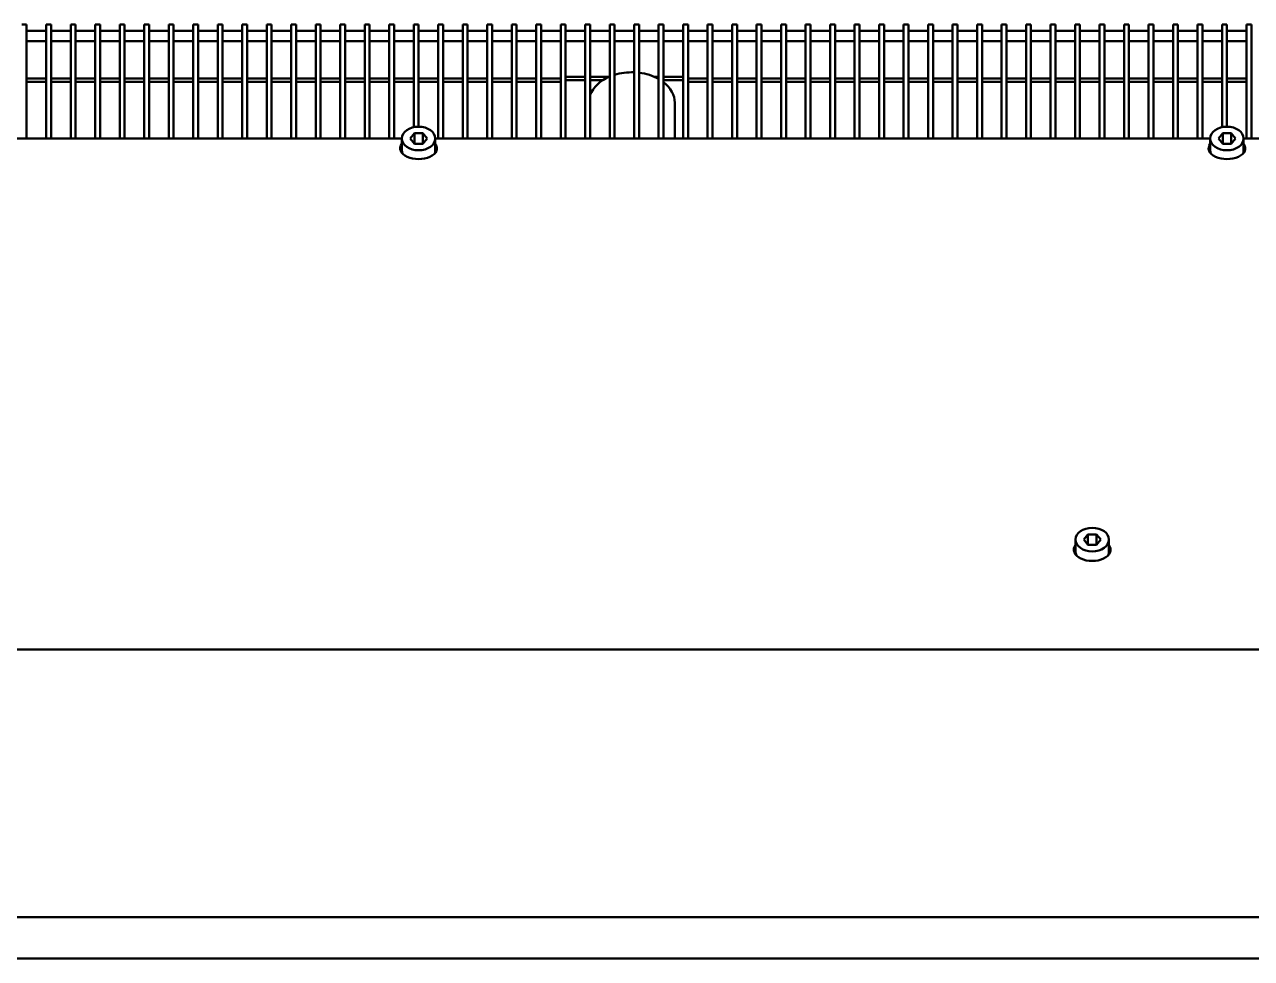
# Model space of a CAD drawing. Header units: millimetres. Extents: x 100 to 5488, y 100 to 4218.
# Drawn here: x 4132.9 to 4383.3, y 3326.5 to 3517 of the extents above; entities that cross this region are included whole.
import ezdxf

# ---------------------------------------------------------------- set-up
doc = ezdxf.new("R2010")
doc.units = ezdxf.units.MM
doc.header["$LTSCALE"] = 20
doc.layers.add('Visible (ANSI)', color=7, linetype='Continuous', lineweight=50)

msp = doc.modelspace()

# ---------------------------------------------------------------- linework, layer by layer
at = {"layer": 'Visible (ANSI)'}
for p, q in [((4133.32, 3516.978), (4132.32, 3516.978)), ((4133.32, 3516.978), (4133.32, 3515.712)), ((4137.32, 3515.712), (4137.32, 3516.978)), ((4138.32, 3516.978), (4137.32, 3516.978)), ((4138.32, 3516.978), (4138.32, 3515.712)), ((4142.32, 3515.712), (4142.32, 3516.978)), ((4143.32, 3516.978), (4142.32, 3516.978)), ((4143.32, 3516.978), (4143.32, 3515.712)), ((4147.32, 3515.712), (4147.32, 3516.978)), ((4148.32, 3516.978), (4147.32, 3516.978)), ((4148.32, 3516.978), (4148.32, 3515.712)), ((4152.32, 3515.712), (4152.32, 3516.978)), ((4153.32, 3516.978), (4152.32, 3516.978)), ((4153.32, 3516.978), (4153.32, 3515.712)), ((4157.32, 3515.712), (4157.32, 3516.978)), ((4158.32, 3516.978), (4157.32, 3516.978)), ((4158.32, 3516.978), (4158.32, 3515.712)), ((4162.32, 3515.712), (4162.32, 3516.978)), ((4163.32, 3516.978), (4162.32, 3516.978)), ((4163.32, 3516.978), (4163.32, 3515.712)), ((4167.32, 3515.712), (4167.32, 3516.978)), ((4168.32, 3516.978), (4167.32, 3516.978)), ((4168.32, 3516.978), (4168.32, 3515.712)), ((4172.32, 3515.712), (4172.32, 3516.978)), ((4173.32, 3516.978), (4172.32, 3516.978)), ((4173.32, 3516.978), (4173.32, 3515.712)), ((4177.32, 3515.712), (4177.32, 3516.978)), ((4178.32, 3516.978), (4177.32, 3516.978)), ((4178.32, 3516.978), (4178.32, 3515.712)), ((4182.32, 3515.712), (4182.32, 3516.978)), ((4183.32, 3516.978), (4182.32, 3516.978)), ((4183.32, 3516.978), (4183.32, 3515.712)), ((4187.32, 3515.712), (4187.32, 3516.978)), ((4188.32, 3516.978), (4187.32, 3516.978)), ((4188.32, 3516.978), (4188.32, 3515.712)), ((4192.32, 3515.712), (4192.32, 3516.978)), ((4193.32, 3516.978), (4192.32, 3516.978)), ((4193.32, 3516.978), (4193.32, 3515.712)), ((4197.32, 3515.712), (4197.32, 3516.978)), ((4198.32, 3516.978), (4197.32, 3516.978)), ((4198.32, 3516.978), (4198.32, 3515.712)), ((4202.32, 3515.712), (4202.32, 3516.978)), ((4203.32, 3516.978), (4202.32, 3516.978)), ((4203.32, 3516.978), (4203.32, 3515.712)), ((4207.32, 3515.712), (4207.32, 3516.978)), ((4208.32, 3516.978), (4207.32, 3516.978)), ((4208.32, 3516.978), (4208.32, 3515.712)), ((4212.32, 3515.712), (4212.32, 3516.978)), ((4213.32, 3516.978), (4212.32, 3516.978)), ((4213.32, 3516.978), (4213.32, 3515.712)), ((4217.32, 3515.712), (4217.32, 3516.978)), ((4218.32, 3516.978), (4217.32, 3516.978)), ((4218.32, 3516.978), (4218.32, 3515.712)), ((4222.32, 3515.712), (4222.32, 3516.978)), ((4223.32, 3516.978), (4222.32, 3516.978)), ((4223.32, 3516.978), (4223.32, 3515.712)), ((4227.32, 3515.712), (4227.32, 3516.978)), ((4228.32, 3516.978), (4227.32, 3516.978)), ((4228.32, 3516.978), (4228.32, 3515.712)), ((4232.32, 3515.712), (4232.32, 3516.978)), ((4233.32, 3516.978), (4232.32, 3516.978)), ((4233.32, 3516.978), (4233.32, 3515.712)), ((4237.32, 3515.712), (4237.32, 3516.978)), ((4238.32, 3516.978), (4237.32, 3516.978)), ((4238.32, 3516.978), (4238.32, 3515.712)), ((4242.32, 3515.712), (4242.32, 3516.978)), ((4243.32, 3516.978), (4242.32, 3516.978)), ((4243.32, 3516.978), (4243.32, 3515.712)), ((4247.32, 3515.712), (4247.32, 3516.978)), ((4248.32, 3516.978), (4247.32, 3516.978)), ((4248.32, 3516.978), (4248.32, 3515.712)), ((4252.32, 3515.712), (4252.32, 3516.978)), ((4253.32, 3516.978), (4252.32, 3516.978)), ((4253.32, 3516.978), (4253.32, 3515.712)), ((4257.32, 3515.712), (4257.32, 3516.978)), ((4258.32, 3516.978), (4257.32, 3516.978)), ((4258.32, 3516.978), (4258.32, 3515.712)), ((4262.32, 3515.712), (4262.32, 3516.978)), ((4263.32, 3516.978), (4262.32, 3516.978)), ((4263.32, 3516.978), (4263.32, 3515.712)), ((4267.32, 3515.712), (4267.32, 3516.978)), ((4268.32, 3516.978), (4267.32, 3516.978)), ((4268.32, 3516.978), (4268.32, 3515.712)), ((4272.32, 3515.712), (4272.32, 3516.978)), ((4273.32, 3516.978), (4272.32, 3516.978)), ((4273.32, 3516.978), (4273.32, 3515.712)), ((4277.32, 3515.712), (4277.32, 3516.978)), ((4278.32, 3516.978), (4277.32, 3516.978)), ((4278.32, 3516.978), (4278.32, 3515.712)), ((4282.32, 3515.712), (4282.32, 3516.978)), ((4283.32, 3516.978), (4282.32, 3516.978)), ((4283.32, 3516.978), (4283.32, 3515.712)), ((4287.32, 3515.712), (4287.32, 3516.978)), ((4288.32, 3516.978), (4287.32, 3516.978)), ((4288.32, 3516.978), (4288.32, 3515.712)), ((4292.32, 3515.712), (4292.32, 3516.978)), ((4293.32, 3516.978), (4292.32, 3516.978)), ((4293.32, 3516.978), (4293.32, 3515.712)), ((4297.32, 3515.712), (4297.32, 3516.978)), ((4298.32, 3516.978), (4297.32, 3516.978)), ((4298.32, 3516.978), (4298.32, 3515.712)), ((4302.32, 3515.712), (4302.32, 3516.978)), ((4303.32, 3516.978), (4302.32, 3516.978)), ((4303.32, 3516.978), (4303.32, 3515.712)), ((4307.32, 3515.712), (4307.32, 3516.978)), ((4308.32, 3516.978), (4307.32, 3516.978)), ((4308.32, 3516.978), (4308.32, 3515.712)), ((4312.32, 3515.712), (4312.32, 3516.978)), ((4313.32, 3516.978), (4312.32, 3516.978)), ((4313.32, 3516.978), (4313.32, 3515.712)), ((4317.32, 3515.712), (4317.32, 3516.978)), ((4318.32, 3516.978), (4317.32, 3516.978)), ((4318.32, 3516.978), (4318.32, 3515.712)), ((4322.32, 3515.712), (4322.32, 3516.978)), ((4323.32, 3516.978), (4322.32, 3516.978)), ((4323.32, 3516.978), (4323.32, 3515.712)), ((4327.32, 3515.712), (4327.32, 3516.978)), ((4328.32, 3516.978), (4327.32, 3516.978)), ((4328.32, 3516.978), (4328.32, 3515.712)), ((4332.32, 3515.712), (4332.32, 3516.978)), ((4333.32, 3516.978), (4332.32, 3516.978)), ((4333.32, 3516.978), (4333.32, 3515.712)), ((4337.32, 3515.712), (4337.32, 3516.978)), ((4338.32, 3516.978), (4337.32, 3516.978)), ((4338.32, 3516.978), (4338.32, 3515.712)), ((4342.32, 3515.712), (4342.32, 3516.978)), ((4343.32, 3516.978), (4342.32, 3516.978)), ((4343.32, 3516.978), (4343.32, 3515.712)), ((4347.32, 3515.712), (4347.32, 3516.978)), ((4348.32, 3516.978), (4347.32, 3516.978)), ((4348.32, 3516.978), (4348.32, 3515.712)), ((4352.32, 3515.712), (4352.32, 3516.978)), ((4353.32, 3516.978), (4352.32, 3516.978)), ((4353.32, 3516.978), (4353.32, 3515.712)), ((4357.32, 3515.712), (4357.32, 3516.978)), ((4358.32, 3516.978), (4357.32, 3516.978)), ((4358.32, 3516.978), (4358.32, 3515.712)), ((4362.32, 3515.712), (4362.32, 3516.978)), ((4363.32, 3516.978), (4362.32, 3516.978)), ((4363.32, 3516.978), (4363.32, 3515.712)), ((4367.32, 3515.712), (4367.32, 3516.978)), ((4368.32, 3516.978), (4367.32, 3516.978)), ((4368.32, 3516.978), (4368.32, 3515.712)), ((4372.32, 3515.712), (4372.32, 3516.978)), ((4373.32, 3516.978), (4372.32, 3516.978)), ((4373.32, 3516.978), (4373.32, 3515.712)), ((4377.32, 3515.712), (4377.32, 3516.978)), ((4378.32, 3516.978), (4377.32, 3516.978)), ((4378.32, 3516.978), (4378.32, 3515.712)), ((4382.32, 3515.712), (4382.32, 3516.978)), ((4383.32, 3516.978), (4382.32, 3516.978)), ((4383.32, 3516.978), (4383.32, 3515.712)), ((4133.32, 3494.015), (4133.32, 3515.712)), ((4137.32, 3515.693), (4133.32, 3515.693)), ((4133.32, 3513.596), (4137.32, 3513.596)), ((4137.32, 3515.712), (4137.32, 3494.015)), ((4138.32, 3494.015), (4138.32, 3515.712)), ((4142.32, 3515.693), (4138.32, 3515.693)), ((4138.32, 3513.596), (4142.32, 3513.596)), ((4142.32, 3515.712), (4142.32, 3494.015)), ((4143.32, 3494.015), (4143.32, 3515.712)), ((4147.32, 3515.693), (4143.32, 3515.693)), ((4143.32, 3513.596), (4147.32, 3513.596)), ((4147.32, 3515.712), (4147.32, 3494.015)), ((4148.32, 3494.015), (4148.32, 3515.712)), ((4152.32, 3515.693), (4148.32, 3515.693)), ((4148.32, 3513.596), (4152.32, 3513.596)), ((4152.32, 3515.712), (4152.32, 3494.015)), ((4153.32, 3494.015), (4153.32, 3515.712)), ((4157.32, 3515.693), (4153.32, 3515.693)), ((4153.32, 3513.596), (4157.32, 3513.596)), ((4157.32, 3515.712), (4157.32, 3494.015)), ((4158.32, 3494.015), (4158.32, 3515.712)), ((4162.32, 3515.693), (4158.32, 3515.693)), ((4158.32, 3513.596), (4162.32, 3513.596)), ((4162.32, 3515.712), (4162.32, 3494.015)), ((4163.32, 3494.015), (4163.32, 3515.712)), ((4167.32, 3515.693), (4163.32, 3515.693)), ((4163.32, 3513.596), (4167.32, 3513.596)), ((4167.32, 3515.712), (4167.32, 3494.015)), ((4168.32, 3494.015), (4168.32, 3515.712)), ((4172.32, 3515.693), (4168.32, 3515.693)), ((4168.32, 3513.596), (4172.32, 3513.596)), ((4172.32, 3515.712), (4172.32, 3494.015)), ((4173.32, 3494.015), (4173.32, 3515.712)), ((4177.32, 3515.693), (4173.32, 3515.693)), ((4173.32, 3513.596), (4177.32, 3513.596)), ((4177.32, 3515.712), (4177.32, 3494.015)), ((4178.32, 3494.015), (4178.32, 3515.712)), ((4182.32, 3515.693), (4178.32, 3515.693)), ((4178.32, 3513.596), (4182.32, 3513.596)), ((4182.32, 3515.712), (4182.32, 3494.015)), ((4183.32, 3494.015), (4183.32, 3515.712)), ((4187.32, 3515.693), (4183.32, 3515.693)), ((4183.32, 3513.596), (4187.32, 3513.596)), ((4187.32, 3515.712), (4187.32, 3494.015)), ((4188.32, 3494.015), (4188.32, 3515.712)), ((4192.32, 3515.693), (4188.32, 3515.693)), ((4188.32, 3513.596), (4192.32, 3513.596)), ((4192.32, 3515.712), (4192.32, 3494.015)), ((4193.32, 3494.015), (4193.32, 3515.712)), ((4197.32, 3515.693), (4193.32, 3515.693)), ((4193.32, 3513.596), (4197.32, 3513.596)), ((4197.32, 3515.712), (4197.32, 3494.015)), ((4198.32, 3494.015), (4198.32, 3515.712)), ((4202.32, 3515.693), (4198.32, 3515.693)), ((4198.32, 3513.596), (4202.32, 3513.596)), ((4202.32, 3515.712), (4202.32, 3494.015)), ((4203.32, 3494.015), (4203.32, 3515.712)), ((4207.32, 3515.693), (4203.32, 3515.693)), ((4203.32, 3513.596), (4207.32, 3513.596)), ((4207.32, 3515.712), (4207.32, 3494.015)), ((4208.32, 3494.015), (4208.32, 3515.712)), ((4212.32, 3515.693), (4208.32, 3515.693)), ((4208.32, 3513.596), (4212.32, 3513.596)), ((4212.32, 3515.712), (4212.32, 3496.035)), ((4213.32, 3496.141), (4213.32, 3515.712)), ((4217.32, 3515.693), (4213.32, 3515.693)), ((4213.32, 3513.596), (4217.32, 3513.596)), ((4217.32, 3515.712), (4217.32, 3494.015)), ((4218.32, 3494.015), (4218.32, 3515.712)), ((4222.32, 3515.693), (4218.32, 3515.693)), ((4218.32, 3513.596), (4222.32, 3513.596)), ((4222.32, 3515.712), (4222.32, 3494.015)), ((4223.32, 3494.015), (4223.32, 3515.712)), ((4227.32, 3515.693), (4223.32, 3515.693)), ((4223.32, 3513.596), (4227.32, 3513.596)), ((4227.32, 3515.712), (4227.32, 3494.015)), ((4228.32, 3494.015), (4228.32, 3515.712)), ((4232.32, 3515.693), (4228.32, 3515.693)), ((4228.32, 3513.596), (4232.32, 3513.596)), ((4232.32, 3515.712), (4232.32, 3494.015)), ((4233.32, 3494.015), (4233.32, 3515.712)), ((4237.32, 3515.693), (4233.32, 3515.693)), ((4233.32, 3513.596), (4237.32, 3513.596)), ((4237.32, 3515.712), (4237.32, 3494.015)), ((4238.32, 3494.015), (4238.32, 3515.712)), ((4242.32, 3515.693), (4238.32, 3515.693)), ((4238.32, 3513.596), (4242.32, 3513.596)), ((4242.32, 3515.712), (4242.32, 3494.015)), ((4243.32, 3494.015), (4243.32, 3515.712)), ((4247.32, 3515.693), (4243.32, 3515.693)), ((4243.32, 3513.596), (4247.32, 3513.596)), ((4247.32, 3515.712), (4247.32, 3494.015)), ((4248.32, 3494.015), (4248.32, 3515.712)), ((4252.32, 3515.693), (4248.32, 3515.693)), ((4248.32, 3513.596), (4252.32, 3513.596)), ((4252.32, 3515.712), (4252.32, 3494.015)), ((4253.32, 3494.015), (4253.32, 3515.712)), ((4257.32, 3515.693), (4253.32, 3515.693)), ((4253.32, 3513.596), (4257.32, 3513.596)), ((4257.32, 3515.712), (4257.32, 3494.015)), ((4258.32, 3494.015), (4258.32, 3515.712)), ((4262.32, 3515.693), (4258.32, 3515.693)), ((4258.32, 3513.596), (4262.32, 3513.596)), ((4262.32, 3515.712), (4262.32, 3494.015)), ((4263.32, 3494.015), (4263.32, 3515.712)), ((4267.32, 3515.693), (4263.32, 3515.693)), ((4263.32, 3513.596), (4267.32, 3513.596)), ((4267.32, 3515.712), (4267.32, 3494.015)), ((4268.32, 3494.015), (4268.32, 3515.712)), ((4272.32, 3515.693), (4268.32, 3515.693)), ((4268.32, 3513.596), (4272.32, 3513.596)), ((4272.32, 3515.712), (4272.32, 3494.015)), ((4273.32, 3494.015), (4273.32, 3515.712)), ((4277.32, 3515.693), (4273.32, 3515.693)), ((4273.32, 3513.596), (4277.32, 3513.596)), ((4277.32, 3515.712), (4277.32, 3494.015)), ((4278.32, 3494.015), (4278.32, 3515.712)), ((4282.32, 3515.693), (4278.32, 3515.693)), ((4278.32, 3513.596), (4282.32, 3513.596)), ((4282.32, 3515.712), (4282.32, 3494.015)), ((4283.32, 3494.015), (4283.32, 3515.712)), ((4287.32, 3515.693), (4283.32, 3515.693)), ((4283.32, 3513.596), (4287.32, 3513.596)), ((4287.32, 3515.712), (4287.32, 3494.015)), ((4288.32, 3494.015), (4288.32, 3515.712)), ((4292.32, 3515.693), (4288.32, 3515.693)), ((4288.32, 3513.596), (4292.32, 3513.596)), ((4292.32, 3515.712), (4292.32, 3494.015)), ((4293.32, 3494.015), (4293.32, 3515.712)), ((4297.32, 3515.693), (4293.32, 3515.693)), ((4293.32, 3513.596), (4297.32, 3513.596)), ((4297.32, 3515.712), (4297.32, 3494.015)), ((4298.32, 3494.015), (4298.32, 3515.712)), ((4302.32, 3515.693), (4298.32, 3515.693)), ((4298.32, 3513.596), (4302.32, 3513.596)), ((4302.32, 3515.712), (4302.32, 3494.015)), ((4303.32, 3494.015), (4303.32, 3515.712)), ((4307.32, 3515.693), (4303.32, 3515.693)), ((4303.32, 3513.596), (4307.32, 3513.596)), ((4307.32, 3515.712), (4307.32, 3494.015)), ((4308.32, 3494.015), (4308.32, 3515.712)), ((4312.32, 3515.693), (4308.32, 3515.693)), ((4308.32, 3513.596), (4312.32, 3513.596)), ((4312.32, 3515.712), (4312.32, 3494.015)), ((4313.32, 3494.015), (4313.32, 3515.712)), ((4317.32, 3515.693), (4313.32, 3515.693)), ((4313.32, 3513.596), (4317.32, 3513.596)), ((4317.32, 3515.712), (4317.32, 3494.015)), ((4318.32, 3494.015), (4318.32, 3515.712)), ((4322.32, 3515.693), (4318.32, 3515.693)), ((4318.32, 3513.596), (4322.32, 3513.596)), ((4322.32, 3515.712), (4322.32, 3494.015)), ((4323.32, 3494.015), (4323.32, 3515.712)), ((4327.32, 3515.693), (4323.32, 3515.693)), ((4323.32, 3513.596), (4327.32, 3513.596)), ((4327.32, 3515.712), (4327.32, 3494.015)), ((4328.32, 3494.015), (4328.32, 3515.712)), ((4332.32, 3515.693), (4328.32, 3515.693)), ((4328.32, 3513.596), (4332.32, 3513.596)), ((4332.32, 3515.712), (4332.32, 3494.015)), ((4333.32, 3494.015), (4333.32, 3515.712)), ((4337.32, 3515.693), (4333.32, 3515.693)), ((4333.32, 3513.596), (4337.32, 3513.596)), ((4337.32, 3515.712), (4337.32, 3494.015)), ((4338.32, 3494.015), (4338.32, 3515.712)), ((4342.32, 3515.693), (4338.32, 3515.693)), ((4338.32, 3513.596), (4342.32, 3513.596)), ((4342.32, 3515.712), (4342.32, 3494.015)), ((4343.32, 3494.015), (4343.32, 3515.712)), ((4347.32, 3515.693), (4343.32, 3515.693)), ((4343.32, 3513.596), (4347.32, 3513.596)), ((4347.32, 3515.712), (4347.32, 3494.015)), ((4348.32, 3494.015), (4348.32, 3515.712)), ((4352.32, 3515.693), (4348.32, 3515.693)), ((4348.32, 3513.596), (4352.32, 3513.596)), ((4352.32, 3515.712), (4352.32, 3494.015)), ((4353.32, 3494.015), (4353.32, 3515.712)), ((4357.32, 3515.693), (4353.32, 3515.693)), ((4353.32, 3513.596), (4357.32, 3513.596)), ((4357.32, 3515.712), (4357.32, 3494.015)), ((4358.32, 3494.015), (4358.32, 3515.712)), ((4362.32, 3515.693), (4358.32, 3515.693)), ((4358.32, 3513.596), (4362.32, 3513.596)), ((4362.32, 3515.712), (4362.32, 3494.015)), ((4363.32, 3494.015), (4363.32, 3515.712)), ((4367.32, 3515.693), (4363.32, 3515.693)), ((4363.32, 3513.596), (4367.32, 3513.596)), ((4367.32, 3515.712), (4367.32, 3494.015)), ((4368.32, 3494.015), (4368.32, 3515.712)), ((4372.32, 3515.693), (4368.32, 3515.693)), ((4368.32, 3513.596), (4372.32, 3513.596)), ((4372.32, 3515.712), (4372.32, 3494.015)), ((4373.32, 3494.015), (4373.32, 3515.712)), ((4377.32, 3515.693), (4373.32, 3515.693)), ((4373.32, 3513.596), (4377.32, 3513.596)), ((4377.32, 3515.712), (4377.32, 3496.035)), ((4378.32, 3496.141), (4378.32, 3515.712)), ((4382.32, 3515.693), (4378.32, 3515.693)), ((4378.32, 3513.596), (4382.32, 3513.596)), ((4382.32, 3515.712), (4382.32, 3494.015)), ((4383.32, 3494.015), (4383.32, 3515.712)), ((4247.32, 3506.324), (4243.32, 3506.324)), ((4252.216, 3506.324), (4248.32, 3506.324)), ((4262.32, 3506.324), (4261.423, 3506.324)), ((4267.32, 3506.324), (4263.32, 3506.324)), ((4137.32, 3505.97), (4133.32, 3505.97)), ((4137.32, 3505.263), (4133.32, 3505.263)), ((4142.32, 3505.97), (4138.32, 3505.97)), ((4142.32, 3505.263), (4138.32, 3505.263)), ((4147.32, 3505.97), (4143.32, 3505.97)), ((4147.32, 3505.263), (4143.32, 3505.263)), ((4152.32, 3505.97), (4148.32, 3505.97)), ((4152.32, 3505.263), (4148.32, 3505.263)), ((4157.32, 3505.97), (4153.32, 3505.97)), ((4157.32, 3505.263), (4153.32, 3505.263)), ((4162.32, 3505.97), (4158.32, 3505.97)), ((4162.32, 3505.263), (4158.32, 3505.263)), ((4167.32, 3505.97), (4163.32, 3505.97)), ((4167.32, 3505.263), (4163.32, 3505.263)), ((4172.32, 3505.97), (4168.32, 3505.97)), ((4172.32, 3505.263), (4168.32, 3505.263)), ((4177.32, 3505.97), (4173.32, 3505.97)), ((4177.32, 3505.263), (4173.32, 3505.263)), ((4182.32, 3505.97), (4178.32, 3505.97)), ((4182.32, 3505.263), (4178.32, 3505.263)), ((4187.32, 3505.97), (4183.32, 3505.97)), ((4187.32, 3505.263), (4183.32, 3505.263)), ((4192.32, 3505.97), (4188.32, 3505.97)), ((4192.32, 3505.263), (4188.32, 3505.263)), ((4197.32, 3505.97), (4193.32, 3505.97)), ((4197.32, 3505.263), (4193.32, 3505.263)), ((4202.32, 3505.97), (4198.32, 3505.97)), ((4202.32, 3505.263), (4198.32, 3505.263)), ((4207.32, 3505.97), (4203.32, 3505.97)), ((4207.32, 3505.263), (4203.32, 3505.263)), ((4212.32, 3505.97), (4208.32, 3505.97)), ((4212.32, 3505.263), (4208.32, 3505.263)), ((4217.32, 3505.97), (4213.32, 3505.97)), ((4217.32, 3505.263), (4213.32, 3505.263)), ((4222.32, 3505.97), (4218.32, 3505.97)), ((4222.32, 3505.263), (4218.32, 3505.263)), ((4227.32, 3505.97), (4223.32, 3505.97)), ((4227.32, 3505.263), (4223.32, 3505.263)), ((4232.32, 3505.97), (4228.32, 3505.97)), ((4232.32, 3505.263), (4228.32, 3505.263)), ((4237.32, 3505.97), (4233.32, 3505.97)), ((4237.32, 3505.263), (4233.32, 3505.263)), ((4242.32, 3505.97), (4238.32, 3505.97)), ((4242.32, 3505.263), (4238.32, 3505.263)), ((4247.32, 3505.617), (4243.32, 3505.617)), ((4250.888, 3505.617), (4248.32, 3505.617)), ((4267.32, 3505.617), (4263.32, 3505.617)), ((4272.32, 3505.97), (4268.32, 3505.97)), ((4272.32, 3505.263), (4268.32, 3505.263)), ((4277.32, 3505.97), (4273.32, 3505.97)), ((4277.32, 3505.263), (4273.32, 3505.263)), ((4282.32, 3505.97), (4278.32, 3505.97)), ((4282.32, 3505.263), (4278.32, 3505.263)), ((4287.32, 3505.97), (4283.32, 3505.97)), ((4287.32, 3505.263), (4283.32, 3505.263)), ((4292.32, 3505.97), (4288.32, 3505.97)), ((4292.32, 3505.263), (4288.32, 3505.263)), ((4297.32, 3505.97), (4293.32, 3505.97)), ((4297.32, 3505.263), (4293.32, 3505.263)), ((4302.32, 3505.97), (4298.32, 3505.97)), ((4302.32, 3505.263), (4298.32, 3505.263)), ((4307.32, 3505.97), (4303.32, 3505.97)), ((4307.32, 3505.263), (4303.32, 3505.263)), ((4312.32, 3505.97), (4308.32, 3505.97)), ((4312.32, 3505.263), (4308.32, 3505.263)), ((4317.32, 3505.97), (4313.32, 3505.97)), ((4317.32, 3505.263), (4313.32, 3505.263)), ((4322.32, 3505.97), (4318.32, 3505.97)), ((4322.32, 3505.263), (4318.32, 3505.263)), ((4327.32, 3505.97), (4323.32, 3505.97)), ((4327.32, 3505.263), (4323.32, 3505.263)), ((4332.32, 3505.97), (4328.32, 3505.97)), ((4332.32, 3505.263), (4328.32, 3505.263)), ((4337.32, 3505.97), (4333.32, 3505.97)), ((4337.32, 3505.263), (4333.32, 3505.263)), ((4342.32, 3505.97), (4338.32, 3505.97)), ((4342.32, 3505.263), (4338.32, 3505.263)), ((4347.32, 3505.97), (4343.32, 3505.97)), ((4347.32, 3505.263), (4343.32, 3505.263)), ((4352.32, 3505.97), (4348.32, 3505.97)), ((4352.32, 3505.263), (4348.32, 3505.263)), ((4357.32, 3505.97), (4353.32, 3505.97)), ((4357.32, 3505.263), (4353.32, 3505.263)), ((4362.32, 3505.97), (4358.32, 3505.97)), ((4362.32, 3505.263), (4358.32, 3505.263)), ((4367.32, 3505.97), (4363.32, 3505.97)), ((4367.32, 3505.263), (4363.32, 3505.263)), ((4372.32, 3505.97), (4368.32, 3505.97)), ((4372.32, 3505.263), (4368.32, 3505.263)), ((4377.32, 3505.97), (4373.32, 3505.97)), ((4377.32, 3505.263), (4373.32, 3505.263)), ((4382.32, 3505.97), (4378.32, 3505.97)), ((4382.32, 3505.263), (4378.32, 3505.263)), ((4265.62, 3493.748), (4265.62, 3501.02)), ((4209.92, 3493.748), (4051.72, 3493.748)), ((4133.32, 3494.015), (4133.32, 3493.748)), ((4137.32, 3493.748), (4137.32, 3494.015)), ((4138.32, 3494.015), (4138.32, 3493.748)), ((4142.32, 3493.748), (4142.32, 3494.015)), ((4143.32, 3494.015), (4143.32, 3493.748)), ((4147.32, 3493.748), (4147.32, 3494.015)), ((4148.32, 3494.015), (4148.32, 3493.748)), ((4152.32, 3493.748), (4152.32, 3494.015)), ((4153.32, 3494.015), (4153.32, 3493.748)), ((4157.32, 3493.748), (4157.32, 3494.015)), ((4158.32, 3494.015), (4158.32, 3493.748)), ((4162.32, 3493.748), (4162.32, 3494.015)), ((4163.32, 3494.015), (4163.32, 3493.748)), ((4167.32, 3493.748), (4167.32, 3494.015)), ((4168.32, 3494.015), (4168.32, 3493.748)), ((4172.32, 3493.748), (4172.32, 3494.015)), ((4173.32, 3494.015), (4173.32, 3493.748)), ((4177.32, 3493.748), (4177.32, 3494.015)), ((4178.32, 3494.015), (4178.32, 3493.748)), ((4182.32, 3493.748), (4182.32, 3494.015)), ((4183.32, 3494.015), (4183.32, 3493.748)), ((4187.32, 3493.748), (4187.32, 3494.015)), ((4188.32, 3494.015), (4188.32, 3493.748)), ((4192.32, 3493.748), (4192.32, 3494.015)), ((4193.32, 3494.015), (4193.32, 3493.748)), ((4197.32, 3493.748), (4197.32, 3494.015)), ((4198.32, 3494.015), (4198.32, 3493.748)), ((4202.32, 3493.748), (4202.32, 3494.015)), ((4203.32, 3494.015), (4203.32, 3493.748)), ((4207.32, 3493.748), (4207.32, 3494.015)), ((4208.32, 3494.015), (4208.32, 3493.748)), ((4209.92, 3493.737), (4209.92, 3491.262)), ((4212.454, 3494.798), (4211.588, 3493.737)), ((4211.588, 3493.737), (4212.454, 3492.676)), ((4212.454, 3494.798), (4214.186, 3494.798)), ((4212.454, 3492.676), (4212.454, 3494.798)), ((4215.052, 3493.737), (4214.186, 3494.798)), ((4214.186, 3492.676), (4214.186, 3494.798)), ((4214.186, 3492.676), (4215.052, 3493.737)), ((4374.92, 3493.748), (4216.72, 3493.748)), ((4216.72, 3493.737), (4216.72, 3491.262)), ((4217.32, 3493.748), (4217.32, 3494.015)), ((4218.32, 3494.015), (4218.32, 3493.748)), ((4222.32, 3493.748), (4222.32, 3494.015)), ((4223.32, 3494.015), (4223.32, 3493.748)), ((4227.32, 3493.748), (4227.32, 3494.015)), ((4228.32, 3494.015), (4228.32, 3493.748)), ((4232.32, 3493.748), (4232.32, 3494.015)), ((4233.32, 3494.015), (4233.32, 3493.748)), ((4237.32, 3493.748), (4237.32, 3494.015)), ((4238.32, 3494.015), (4238.32, 3493.748)), ((4242.32, 3493.748), (4242.32, 3494.015)), ((4243.32, 3494.015), (4243.32, 3493.748)), ((4247.32, 3493.748), (4247.32, 3494.015)), ((4248.32, 3494.015), (4248.32, 3493.748)), ((4252.32, 3493.748), (4252.32, 3494.015)), ((4253.32, 3494.015), (4253.32, 3493.748)), ((4257.32, 3493.748), (4257.32, 3494.015)), ((4258.32, 3494.015), (4258.32, 3493.748)), ((4262.32, 3493.748), (4262.32, 3494.015)), ((4263.32, 3494.015), (4263.32, 3493.748)), ((4267.32, 3493.748), (4267.32, 3494.015)), ((4268.32, 3494.015), (4268.32, 3493.748)), ((4272.32, 3493.748), (4272.32, 3494.015)), ((4273.32, 3494.015), (4273.32, 3493.748)), ((4277.32, 3493.748), (4277.32, 3494.015)), ((4278.32, 3494.015), (4278.32, 3493.748)), ((4282.32, 3493.748), (4282.32, 3494.015)), ((4283.32, 3494.015), (4283.32, 3493.748)), ((4287.32, 3493.748), (4287.32, 3494.015)), ((4288.32, 3494.015), (4288.32, 3493.748)), ((4292.32, 3493.748), (4292.32, 3494.015)), ((4293.32, 3494.015), (4293.32, 3493.748)), ((4297.32, 3493.748), (4297.32, 3494.015)), ((4298.32, 3494.015), (4298.32, 3493.748)), ((4302.32, 3493.748), (4302.32, 3494.015)), ((4303.32, 3494.015), (4303.32, 3493.748)), ((4307.32, 3493.748), (4307.32, 3494.015)), ((4308.32, 3494.015), (4308.32, 3493.748)), ((4312.32, 3493.748), (4312.32, 3494.015)), ((4313.32, 3494.015), (4313.32, 3493.748)), ((4317.32, 3493.748), (4317.32, 3494.015)), ((4318.32, 3494.015), (4318.32, 3493.748)), ((4322.32, 3493.748), (4322.32, 3494.015)), ((4323.32, 3494.015), (4323.32, 3493.748)), ((4327.32, 3493.748), (4327.32, 3494.015)), ((4328.32, 3494.015), (4328.32, 3493.748)), ((4332.32, 3493.748), (4332.32, 3494.015)), ((4333.32, 3494.015), (4333.32, 3493.748)), ((4337.32, 3493.748), (4337.32, 3494.015)), ((4338.32, 3494.015), (4338.32, 3493.748)), ((4342.32, 3493.748), (4342.32, 3494.015)), ((4343.32, 3494.015), (4343.32, 3493.748)), ((4347.32, 3493.748), (4347.32, 3494.015)), ((4348.32, 3494.015), (4348.32, 3493.748)), ((4352.32, 3493.748), (4352.32, 3494.015)), ((4353.32, 3494.015), (4353.32, 3493.748)), ((4357.32, 3493.748), (4357.32, 3494.015)), ((4358.32, 3494.015), (4358.32, 3493.748)), ((4362.32, 3493.748), (4362.32, 3494.015)), ((4363.32, 3494.015), (4363.32, 3493.748)), ((4367.32, 3493.748), (4367.32, 3494.015)), ((4368.32, 3494.015), (4368.32, 3493.748)), ((4372.32, 3493.748), (4372.32, 3494.015)), ((4373.32, 3494.015), (4373.32, 3493.748)), ((4374.92, 3493.737), (4374.92, 3491.262)), ((4377.454, 3494.798), (4376.588, 3493.737)), ((4376.588, 3493.737), (4377.454, 3492.676)), ((4377.454, 3494.798), (4379.186, 3494.798)), ((4377.454, 3492.676), (4377.454, 3494.798)), ((4380.052, 3493.737), (4379.186, 3494.798)), ((4379.186, 3492.676), (4379.186, 3494.798)), ((4379.186, 3492.676), (4380.052, 3493.737)), ((4539.92, 3493.748), (4381.72, 3493.748)), ((4381.72, 3493.737), (4381.72, 3491.262)), ((4382.32, 3493.748), (4382.32, 3494.015)), ((4383.32, 3494.015), (4383.32, 3493.748)), ((4214.186, 3492.676), (4212.454, 3492.676)), ((4379.186, 3492.676), (4377.454, 3492.676)), ((4347.42, 3411.925), (4347.42, 3409.45)), ((4349.954, 3412.986), (4349.088, 3411.925)), ((4349.088, 3411.925), (4349.954, 3410.864)), ((4349.954, 3412.986), (4351.686, 3412.986)), ((4349.954, 3410.864), (4349.954, 3412.986)), ((4352.552, 3411.925), (4351.686, 3412.986)), ((4351.686, 3410.864), (4351.686, 3412.986)), ((4351.686, 3410.864), (4352.552, 3411.925)), ((4354.22, 3411.925), (4354.22, 3409.45)), ((4351.686, 3410.864), (4349.954, 3410.864)), ((4854.32, 3389.505), (3902.32, 3389.505)), ((3902.32, 3334.885), (4854.32, 3334.885)), ((3902.32, 3326.482), (4854.32, 3326.482))]:
    msp.add_line(p, q, dxfattribs=at)
for centre, major_axis, ratio, start_param, end_param in [((4256.82, 3501.02), (-8.8, 0), 0.7071068, 5.2491598, 6.0213213), ((4256.82, 3501.02), (-8.8, 0), 0.7071068, 4.6555402, 5.1214274), ((4256.82, 3501.02), (-8.8, 0), 0.7071068, 4.0372574, 4.541098), ((4256.82, 3501.02), (8.8, 0), 0.7071068, 0, 0.7397511), ((4213.32, 3491.709), (3.75, 0), 0.5824248, 2.7061103, 6.7186677), ((4213.32, 3491.262), (-3.75, 0), 0.7071068, 5.847703, 6.1906664), ((4213.32, 3491.262), (-3.4, 0), 0.7071068, 0, 0.2513686), ((4213.32, 3491.262), (3.4, 0), 0.7071068, 6.0318167, 6.2831853), ((4213.32, 3491.262), (3.75, 0), 0.7071068, 0.0925189, 0.4354824), ((4378.32, 3491.709), (3.75, 0), 0.5824248, 2.7061103, 6.7186677), ((4378.32, 3491.262), (-3.75, 0), 0.7071068, 5.847703, 6.1906664), ((4378.32, 3491.262), (-3.4, 0), 0.7071068, 0, 0.2513686), ((4378.32, 3491.262), (3.4, 0), 0.7071068, 6.0318167, 6.2831853), ((4378.32, 3491.262), (3.75, 0), 0.7071068, 0.0925189, 0.4354824), ((4350.82, 3409.858), (-3.75, 0), 0.6138973, 5.847703, 9.8602603), ((4350.82, 3409.45), (-3.75, 0), 0.7071068, 5.847703, 6.2006911), ((4350.82, 3409.45), (-3.4, 0), 0.7071068, 0, 0.326709), ((4350.82, 3409.45), (3.4, 0), 0.7071068, 5.9564763, 6.2831853), ((4350.82, 3409.45), (3.75, 0), 0.7071068, 0.0824942, 0.4354824)]:
    msp.add_ellipse(centre, major_axis=major_axis, ratio=ratio, start_param=start_param, end_param=end_param, dxfattribs=at)
for centre in [(4213.32, 3493.737), (4378.32, 3493.737), (4350.82, 3411.925)]:
    msp.add_ellipse(centre, major_axis=(3.4, 0), ratio=0.7071068, dxfattribs=at)

doc.saveas('drawing.dxf')
